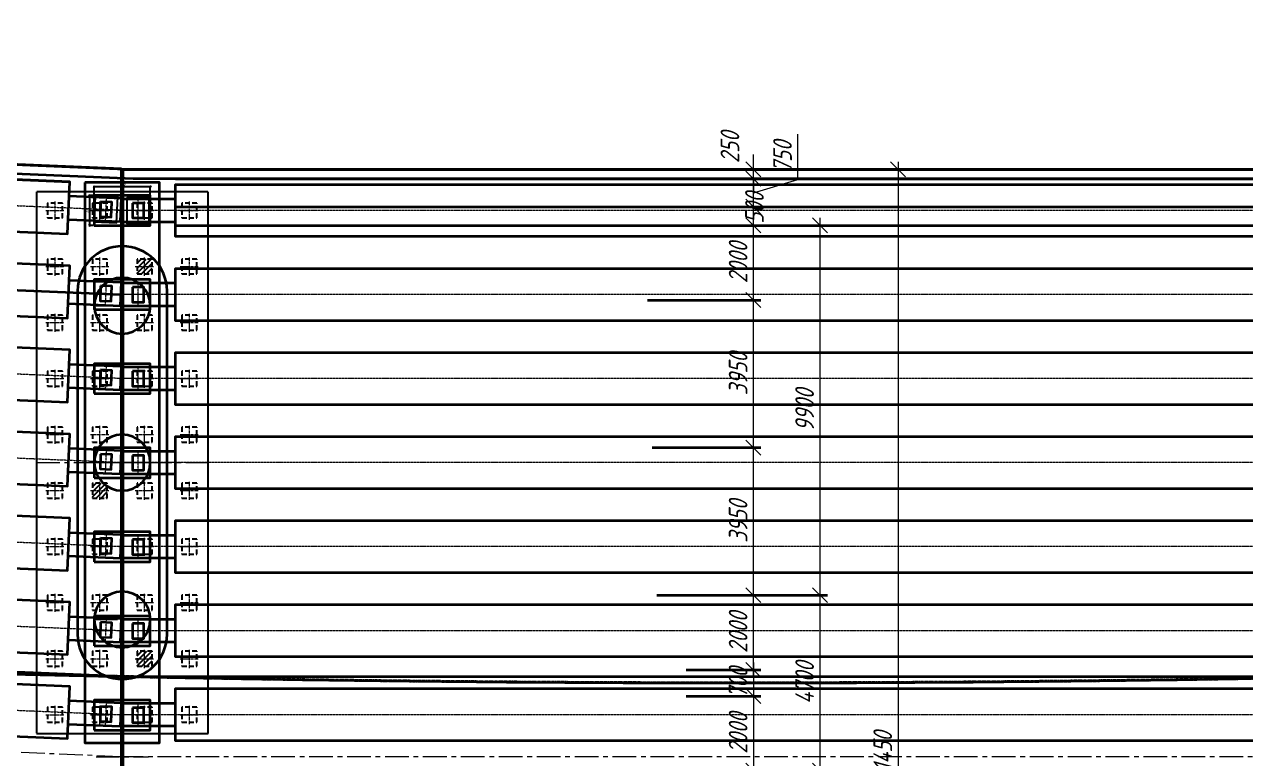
# Model space of a CAD drawing. Header units: millimetres. Extents: x 265754 to 14267433, y -6145605 to 2433772.
# Drawn here: x 6833926 to 6866641, y -472330 to -452674 of the extents above; entities that cross this region are included whole.
import ezdxf
from ezdxf import colors
from ezdxf.entities.mleader import LeaderData, LeaderLine
from ezdxf.math import Vec2, Vec3

# ---------------------------------------------------------------- set-up
doc = ezdxf.new("R2010")
doc.units = ezdxf.units.MM
for name, pattern in [('CENTER', [50.8, 31.75, -6.35, 6.35, -6.35]), ('невидимая', [9.525, 6.35, -3.175]), ('осевая', [2, 1.25, -0.25, 0.25, -0.25])]:
    doc.linetypes.add(name, pattern=pattern)
for name, color, linetype, lineweight in [('1-Бетон', 106, 'Continuous', 35), ('1-Оси', 1, 'CENTER', 20), ('ИС_Выноски', 3, 'Continuous', 18), ('ИС_Ось', 3, 'осевая', 18), ('ИС_Размер', 3, 'Continuous', 18)]:
    doc.layers.add(name, color=color, linetype=linetype, lineweight=lineweight)
doc.layers.add('_Defpoints', color=8, linetype='Continuous', plot=False)
doc.layers.add('ИС_Невидимая', color=4, linetype='невидимая')
doc.layers.add('Штриховая', color=7, linetype='Continuous')
doc.styles.add('0', font='isocpeur.ttf', dxfattribs={"width": 0.8, "oblique": 15})
doc.styles.add('ISOCPEUR', font='isocpeur.ttf', dxfattribs={"width": 0.8, "oblique": 15, "height": 2.5})
doc.dimstyles.new('М200', dxfattribs={"dimscale": 200, "dimtxt": 2.5, "dimasz": 2, "dimexe": 1, "dimexo": 1, "dimgap": 0.8, "dimtad": 1, "dimdec": 0, "dimzin": 0, "dimdsep": 46, "dimtxsty": '0', "dimblk": 'OBLIQUE', "dimcen": 0.09, "dimdle": 1, "dimclrd": 256, "dimclre": 256, "dimclrt": 256, "dimadec": 4, "dimazin": 0, "dimtfac": 1, "dimtdec": 0, "dimtmove": 1, "dimatfit": 2, "dimfxl": 1, "dimtolj": 1, "dimtzin": 0, "dimlwd": -1, "dimarcsym": 0})
doc.dimstyles.new('М25', dxfattribs={"dimscale": 25, "dimtxt": 2.5, "dimasz": 2, "dimexe": 1, "dimexo": 1, "dimgap": 1, "dimtad": 1, "dimdec": 0, "dimtxsty": '0', "dimblk1": 'OBLIQUE', "dimblk2": 'OBLIQUE', "dimsah": 1, "dimcen": 2.5, "dimdle": 1, "dimclrd": 256, "dimclre": 256, "dimclrt": 256, "dimaunit": 1, "dimadec": 0, "dimazin": 0, "dimtfac": 0.75, "dimtdec": 0, "dimtmove": 1, "dimatfit": 2, "dimldrblk": 'OBLIQUE', "dimfxl": 1, "dimtolj": 1, "dimtzin": 0, "dimlwd": -1, "dimlwe": -1, "dimarcsym": 0})
doc.dimstyles.new('М400нов', dxfattribs={"dimscale": 400, "dimtxt": 2.5, "dimasz": 2, "dimexe": 1, "dimexo": 1, "dimgap": 0.8, "dimtad": 1, "dimdec": 0, "dimzin": 0, "dimdsep": 46, "dimtxsty": '0', "dimblk": 'OBLIQUE', "dimcen": 0.09, "dimdle": 1, "dimclrd": 256, "dimclre": 256, "dimclrt": 256, "dimadec": 4, "dimazin": 0, "dimtfac": 1, "dimtdec": 0, "dimtmove": 1, "dimatfit": 2, "dimfxl": 1, "dimtolj": 1, "dimtzin": 0, "dimlwd": -1, "dimarcsym": 0})

# ---------------------------------------------------------------- blocks, each defined once
blk = doc.blocks.new('_None')
blk = doc.blocks.new('*D292')
at = {"layer": '1-Бетон', "transparency": 16777216}
blk.add_line((6933750, -658489), (6934314, -664008), dxfattribs=at)
blk.add_solid([(6934447, -663994), (6934182, -664022), (6934396, -664804)], dxfattribs=at)
at = {"layer": 'Defpoints', "color": 0, "transparency": 16777216}
for p in [(6853074, 131052), (6934396, -664804)]:
    blk.add_point(p, dxfattribs=at)
at = {"layer": '1-Бетон', "transparency": 16777216, "insert": (6934808, -660767), "char_height": 1000, "attachment_point": 5, "rotation": 275.8344, "style": '0'}
blk.add_mtext('\\A1;R800000', dxfattribs=at)
blk = doc.blocks.new('б33 план')
at = {"layer": '1-Бетон'}
blk.add_lwpolyline([(1400, 700), (31600, 700), (31600, -700), (1400, -700)], close=True, dxfattribs=at)
blk.add_lwpolyline([(31600, 310), (33000, 310), (33000, -310), (31600, -310)], dxfattribs=at)
at = {"layer": 'ИС_Ось', "color": 3, "ltscale": 20}
for points in [[(0, 0), (33000, 0)], [(32600, 310), (32600, -310)]]:
    blk.add_lwpolyline(points, dxfattribs=at)
blk = doc.blocks.new('*U1856')
blk.add_blockref('б33 план', (-16500, 0))
blk = doc.blocks.new('*U1857')
at = {"layer": '_Defpoints', "color": 0, "linetype": 'ByBlock', "lineweight": -2, "transparency": 16777216}
for p in [(0, 13500), (0, 11250), (0, 9000), (0, 6750), (0, 4500), (0, 2250), (0, 0)]:
    blk.add_blockref('*U1856', p, dxfattribs=at)
blk = doc.blocks.new('_OBLIQUE')
at = {"color": 0, "linetype": 'ByBlock', "lineweight": -2}
blk.add_line((0.5, 0.5), (-0.5, -0.5), dxfattribs=at)
blk = doc.blocks.new('*D162')
at = {"layer": 'Defpoints', "color": 0, "linetype": 'Continuous', "transparency": 16777216}
for p in [(6486585, -666598), (6486826, -671298), (6491153, -671298)]:
    blk.add_point(p, dxfattribs=at)
at = {"layer": 'ИС_Размер', "transparency": 16777216}
blk.add_line((6491153, -666398), (6491153, -671498), dxfattribs=at)
at = {"layer": 'ИС_Размер', "lineweight": -2, "transparency": 16777216}
for p, q in [((6486785, -666598), (6491353, -666598)), ((6487026, -671298), (6491353, -671298))]:
    blk.add_line(p, q, dxfattribs=at)
at = {"layer": 'ИС_Размер', "linetype": 'Continuous', "transparency": 16777216, "xscale": 400, "yscale": 400, "zscale": 400}
for p, rotation in [((6491153, -666598), 90), ((6491153, -671298), 270)]:
    blk.add_blockref('_OBLIQUE', p, dxfattribs=dict(at, rotation=rotation))
at = {"layer": 'ИС_Размер', "linetype": 'Continuous', "transparency": 16777216, "insert": (6490743, -668948), "char_height": 500, "attachment_point": 5, "rotation": 90, "style": '0'}
blk.add_mtext('\\A1;4700', dxfattribs=at)
blk = doc.blocks.new('*D163')
at = {"layer": 'Defpoints', "color": 0, "transparency": 16777216}
for p in [(6487369, -669298), (6486826, -671298), (6489371, -671298)]:
    blk.add_point(p, dxfattribs=at)
at = {"layer": 'ИС_Размер', "lineweight": -2, "transparency": 16777216}
for p, q in [((6487569, -669298), (6489571, -669298)), ((6487026, -671298), (6489571, -671298))]:
    blk.add_line(p, q, dxfattribs=at)
at = {"layer": 'ИС_Размер', "transparency": 16777216}
blk.add_line((6489371, -669098), (6489371, -671498), dxfattribs=at)
at = {"layer": 'ИС_Размер', "transparency": 16777216, "xscale": 400, "yscale": 400, "zscale": 400}
for p, rotation in [((6489371, -669298), 90), ((6489371, -671298), 270)]:
    blk.add_blockref('_OBLIQUE', p, dxfattribs=dict(at, rotation=rotation))
at = {"layer": 'ИС_Размер', "transparency": 16777216, "insert": (6488961, -670298), "char_height": 500, "attachment_point": 5, "rotation": 90, "style": '0'}
blk.add_mtext('\\A1;2000', dxfattribs=at)
blk = doc.blocks.new('*D170')
at = {"layer": 'Defpoints', "color": 0, "linetype": 'Continuous', "transparency": 16777216}
for p in [(6487318, -655198), (6487217, -686648), (6493246, -686648)]:
    blk.add_point(p, dxfattribs=at)
at = {"layer": 'ИС_Размер', "lineweight": -2, "transparency": 16777216}
for p, q in [((6487518, -655198), (6493446, -655198)), ((6487417, -686648), (6493446, -686648))]:
    blk.add_line(p, q, dxfattribs=at)
at = {"layer": 'ИС_Размер', "transparency": 16777216}
blk.add_line((6493246, -654998), (6493246, -686848), dxfattribs=at)
at = {"layer": 'ИС_Размер', "linetype": 'Continuous', "transparency": 16777216, "xscale": 400, "yscale": 400, "zscale": 400}
for p, rotation in [((6493246, -655198), 90), ((6493246, -686648), 270)]:
    blk.add_blockref('_OBLIQUE', p, dxfattribs=dict(at, rotation=rotation))
at = {"layer": 'ИС_Размер', "linetype": 'Continuous', "transparency": 16777216, "insert": (6492836, -670923), "char_height": 500, "attachment_point": 5, "rotation": 90, "style": '0'}
blk.add_mtext('\\A1;31450', dxfattribs=at)
blk = doc.blocks.new('*D172')
at = {"layer": 'Defpoints', "color": 0, "transparency": 16777216}
for p in [(6487372, -668598), (6487369, -669298), (6489371, -669298)]:
    blk.add_point(p, dxfattribs=at)
at = {"layer": 'ИС_Размер', "lineweight": -2, "transparency": 16777216}
for p, q in [((6487572, -668598), (6489571, -668598)), ((6487569, -669298), (6489571, -669298))]:
    blk.add_line(p, q, dxfattribs=at)
at = {"layer": 'ИС_Размер', "transparency": 16777216}
blk.add_line((6489371, -668398), (6489371, -669498), dxfattribs=at)
at = {"layer": 'ИС_Размер', "transparency": 16777216, "xscale": 400, "yscale": 400, "zscale": 400}
for p, rotation in [((6489371, -668598), 90), ((6489371, -669298), 270)]:
    blk.add_blockref('_OBLIQUE', p, dxfattribs=dict(at, rotation=rotation))
at = {"layer": 'ИС_Размер', "transparency": 16777216, "insert": (6488961, -668948), "char_height": 500, "attachment_point": 5, "rotation": 90, "style": '0'}
blk.add_mtext('\\A1;700', dxfattribs=at)
blk = doc.blocks.new('*D173')
at = {"layer": 'Defpoints', "color": 0, "transparency": 16777216}
for p in [(6486585, -666598), (6489371, -666598), (6487372, -668598)]:
    blk.add_point(p, dxfattribs=at)
at = {"layer": 'ИС_Размер', "transparency": 16777216}
blk.add_line((6489371, -668798), (6489371, -666398), dxfattribs=at)
at = {"layer": 'ИС_Размер', "lineweight": -2, "transparency": 16777216}
for p, q in [((6486785, -666598), (6489571, -666598)), ((6487572, -668598), (6489571, -668598))]:
    blk.add_line(p, q, dxfattribs=at)
at = {"layer": 'ИС_Размер', "transparency": 16777216, "xscale": 400, "yscale": 400, "zscale": 400}
for p, rotation in [((6489371, -666598), 90), ((6489371, -668598), 270)]:
    blk.add_blockref('_OBLIQUE', p, dxfattribs=dict(at, rotation=rotation))
at = {"layer": 'ИС_Размер', "transparency": 16777216, "insert": (6488961, -667598), "char_height": 500, "attachment_point": 5, "rotation": 90, "style": '0'}
blk.add_mtext('\\A1;2000', dxfattribs=at)
blk = doc.blocks.new('*D174')
at = {"layer": 'Defpoints', "color": 0, "linetype": 'Continuous', "transparency": 16777216}
for p in [(6486458, -662648), (6489371, -662648), (6486585, -666598)]:
    blk.add_point(p, dxfattribs=at)
at = {"layer": 'ИС_Размер', "transparency": 16777216}
blk.add_line((6489371, -666798), (6489371, -662448), dxfattribs=at)
at = {"layer": 'ИС_Размер', "lineweight": -2, "transparency": 16777216}
for p, q in [((6486658, -662648), (6489571, -662648)), ((6486785, -666598), (6489571, -666598))]:
    blk.add_line(p, q, dxfattribs=at)
at = {"layer": 'ИС_Размер', "linetype": 'Continuous', "transparency": 16777216, "xscale": 400, "yscale": 400, "zscale": 400}
for p, rotation in [((6489371, -662648), 90), ((6489371, -666598), 270)]:
    blk.add_blockref('_OBLIQUE', p, dxfattribs=dict(at, rotation=rotation))
at = {"layer": 'ИС_Размер', "linetype": 'Continuous', "transparency": 16777216, "insert": (6488961, -664623), "char_height": 500, "attachment_point": 5, "rotation": 90, "style": '0'}
blk.add_mtext('\\A1;3950', dxfattribs=at)
blk = doc.blocks.new('*D175')
at = {"layer": 'Defpoints', "color": 0, "linetype": 'Continuous', "transparency": 16777216}
for p in [(6486337, -658698), (6489371, -658698), (6486458, -662648)]:
    blk.add_point(p, dxfattribs=at)
at = {"layer": 'ИС_Размер', "transparency": 16777216}
blk.add_line((6489371, -662848), (6489371, -658498), dxfattribs=at)
at = {"layer": 'ИС_Размер', "lineweight": -2, "transparency": 16777216}
for p, q in [((6486537, -658698), (6489571, -658698)), ((6486658, -662648), (6489571, -662648))]:
    blk.add_line(p, q, dxfattribs=at)
at = {"layer": 'ИС_Размер', "linetype": 'Continuous', "transparency": 16777216, "xscale": 400, "yscale": 400, "zscale": 400}
for p, rotation in [((6489371, -658698), 90), ((6489371, -662648), 270)]:
    blk.add_blockref('_OBLIQUE', p, dxfattribs=dict(at, rotation=rotation))
at = {"layer": 'ИС_Размер', "linetype": 'Continuous', "transparency": 16777216, "insert": (6488961, -660673), "char_height": 500, "attachment_point": 5, "rotation": 90, "style": '0'}
blk.add_mtext('\\A1;3950', dxfattribs=at)
blk = doc.blocks.new('*D176')
at = {"layer": 'Defpoints', "color": 0, "linetype": 'Continuous', "transparency": 16777216}
for p in [(6486892, -656698), (6489371, -656698), (6486337, -658698)]:
    blk.add_point(p, dxfattribs=at)
at = {"layer": 'ИС_Размер', "transparency": 16777216}
blk.add_line((6489371, -658898), (6489371, -656498), dxfattribs=at)
at = {"layer": 'ИС_Размер', "lineweight": -2, "transparency": 16777216}
for p, q in [((6487092, -656698), (6489571, -656698)), ((6486537, -658698), (6489571, -658698))]:
    blk.add_line(p, q, dxfattribs=at)
at = {"layer": 'ИС_Размер', "linetype": 'Continuous', "transparency": 16777216, "xscale": 400, "yscale": 400, "zscale": 400}
for p, rotation in [((6489371, -656698), 90), ((6489371, -658698), 270)]:
    blk.add_blockref('_OBLIQUE', p, dxfattribs=dict(at, rotation=rotation))
at = {"layer": 'ИС_Размер', "linetype": 'Continuous', "transparency": 16777216, "insert": (6488961, -657698), "char_height": 500, "attachment_point": 5, "rotation": 90, "style": '0'}
blk.add_mtext('\\A1;2000', dxfattribs=at)
blk = doc.blocks.new('*D177')
at = {"layer": 'Defpoints', "color": 0, "transparency": 16777216}
for p in [(6487318, -655198), (6489371, -655198), (6487318, -655448)]:
    blk.add_point(p, dxfattribs=at)
at = {"layer": 'ИС_Размер', "transparency": 16777216}
for p, q in [((6489371, -655198), (6489371, -654798)), ((6489371, -655448), (6489371, -655198)), ((6489371, -655448), (6489371, -655848))]:
    blk.add_line(p, q, dxfattribs=at)
at = {"layer": 'ИС_Размер', "lineweight": -2, "transparency": 16777216}
for p, q in [((6487518, -655198), (6489571, -655198)), ((6487518, -655448), (6489571, -655448))]:
    blk.add_line(p, q, dxfattribs=at)
at = {"layer": 'ИС_Размер', "transparency": 16777216, "xscale": 400, "yscale": 400, "zscale": 400}
for p, rotation in [((6489371, -655198), 270), ((6489371, -655448), 90)]:
    blk.add_blockref('_OBLIQUE', p, dxfattribs=dict(at, rotation=rotation))
at = {"layer": 'ИС_Размер', "transparency": 16777216, "insert": (6488742, -654611), "char_height": 500, "attachment_point": 5, "rotation": 90, "style": '0'}
blk.add_mtext('\\A1;250', dxfattribs=at)
blk = doc.blocks.new('*D178')
at = {"layer": 'Defpoints', "color": 0, "transparency": 16777216}
for p in [(6487261, -656198), (6489371, -656198), (6486892, -656698)]:
    blk.add_point(p, dxfattribs=at)
at = {"layer": 'ИС_Размер', "lineweight": -2, "transparency": 16777216}
for p, q in [((6487461, -656198), (6489571, -656198)), ((6487092, -656698), (6489571, -656698))]:
    blk.add_line(p, q, dxfattribs=at)
at = {"layer": 'ИС_Размер', "transparency": 16777216}
blk.add_line((6489371, -656898), (6489371, -655998), dxfattribs=at)
at = {"layer": 'ИС_Размер', "transparency": 16777216, "xscale": 400, "yscale": 400, "zscale": 400}
for p, rotation in [((6489371, -656198), 90), ((6489371, -656698), 270)]:
    blk.add_blockref('_OBLIQUE', p, dxfattribs=dict(at, rotation=rotation))
at = {"layer": 'ИС_Размер', "transparency": 16777216, "insert": (6489399, -656235), "char_height": 500, "attachment_point": 5, "rotation": 90, "style": '0'}
blk.add_mtext('\\A1;500', dxfattribs=at)
blk = doc.blocks.new('*D179')
at = {"layer": 'Defpoints', "color": 0, "transparency": 16777216}
for p in [(6487318, -655448), (6489371, -655448), (6487261, -656198)]:
    blk.add_point(p, dxfattribs=at)
at = {"layer": 'ИС_Размер', "transparency": 16777216}
for p, q in [((6490561, -655466), (6490561, -654252)), ((6489371, -656398), (6489371, -655248)), ((6489371, -655823), (6490561, -655466))]:
    blk.add_line(p, q, dxfattribs=at)
at = {"layer": 'ИС_Размер', "lineweight": -2, "transparency": 16777216}
for p, q in [((6487518, -655448), (6489571, -655448)), ((6487461, -656198), (6489571, -656198))]:
    blk.add_line(p, q, dxfattribs=at)
at = {"layer": 'ИС_Размер', "transparency": 16777216, "xscale": 400, "yscale": 400, "zscale": 400}
for p, rotation in [((6489371, -655448), 90), ((6489371, -656198), 270)]:
    blk.add_blockref('_OBLIQUE', p, dxfattribs=dict(at, rotation=rotation))
at = {"layer": 'ИС_Размер', "transparency": 16777216, "insert": (6490151, -654859), "char_height": 500, "attachment_point": 5, "rotation": 90, "style": '0'}
blk.add_mtext('\\A1;750', dxfattribs=at)
blk = doc.blocks.new('*D180')
at = {"layer": 'Defpoints', "color": 0, "linetype": 'Continuous', "transparency": 16777216}
for p in [(6486892, -656698), (6486585, -666598), (6491153, -666598)]:
    blk.add_point(p, dxfattribs=at)
at = {"layer": 'ИС_Размер', "transparency": 16777216}
blk.add_line((6491153, -656498), (6491153, -666798), dxfattribs=at)
at = {"layer": 'ИС_Размер', "lineweight": -2, "transparency": 16777216}
for p, q in [((6487092, -656698), (6491353, -656698)), ((6486785, -666598), (6491353, -666598))]:
    blk.add_line(p, q, dxfattribs=at)
at = {"layer": 'ИС_Размер', "linetype": 'Continuous', "transparency": 16777216, "xscale": 400, "yscale": 400, "zscale": 400}
for p, rotation in [((6491153, -656698), 90), ((6491153, -666598), 270)]:
    blk.add_blockref('_OBLIQUE', p, dxfattribs=dict(at, rotation=rotation))
at = {"layer": 'ИС_Размер', "linetype": 'Continuous', "transparency": 16777216, "insert": (6490743, -661648), "char_height": 500, "attachment_point": 5, "rotation": 90, "style": '0'}
blk.add_mtext('\\A1;9900', dxfattribs=at)
blk = doc.blocks.new('*U1862')
at = {"rotation": 182.4098864728825}
blk.add_blockref('б33 план', (16485, 694), dxfattribs=at)
blk = doc.blocks.new('*U1863')
at = {"layer": '_Defpoints', "color": 0, "linetype": 'ByBlock', "lineweight": -2, "transparency": 16777216}
for p in [(0, 0), (0, -2252), (0, -4504), (0, -6756), (0, -9008), (0, -11260), (0, -13512)]:
    blk.add_blockref('*U1862', p, dxfattribs=at)
blk = doc.blocks.new('*U1375')
at = {"layer": 'ИС_Ось', "ltscale": 500}
blk.add_lwpolyline([(0, 500), (0, -1000)], dxfattribs=at)
blk = doc.blocks.new('*U1376')
at = {"color": 0, "linetype": 'ByBlock', "lineweight": -2, "transparency": 16777216}
for p in [(0, 0), (4200, 0), (8400, 0)]:
    blk.add_blockref('*U1375', p, dxfattribs=at)
blk = doc.blocks.new('*U1381')
at = {"layer": '1-Бетон'}
blk.add_circle((0, 0), 750, dxfattribs=at)
blk = doc.blocks.new('*U1382')
at = {"layer": '1-Бетон', "color": 0, "linetype": 'ByBlock', "lineweight": -2, "transparency": 16777216}
for p in [(0, 0), (4200, 0), (8400, 0)]:
    blk.add_blockref('*U1381', p, dxfattribs=at)
blk = doc.blocks.new('*U1379')
at = {"layer": 'ИС_Ось', "ltscale": 500}
blk.add_line((0, -725), (0, 725), dxfattribs=at)
blk = doc.blocks.new('*U1380')
at = {"layer": '1-Бетон', "color": 0, "linetype": 'ByBlock', "lineweight": -2, "transparency": 16777216}
for p in [(0, 0), (2250, 0), (4500, 0), (6750, 0), (9000, 0), (11250, 0), (13500, 0)]:
    blk.add_blockref('*U1379', p, dxfattribs=at)
blk = doc.blocks.new('*D1869')
at = {"layer": '_Defpoints', "color": 2, "transparency": 16777216}
for p, q in [((6835772, -457017), (6837322, -457017)), ((6835797, -457231), (6835797, -456992)), ((6837297, -457231), (6837297, -456992))]:
    blk.add_line(p, q, dxfattribs=at)
at = {"layer": 'Defpoints', "color": 0, "transparency": 16777216}
for p in [(6837297, -457017), (6835797, -457256), (6837297, -457256)]:
    blk.add_point(p, dxfattribs=at)
at = {"layer": '_Defpoints', "color": 2, "transparency": 16777216, "xscale": 50, "yscale": 50, "zscale": 50, "rotation": 180}
blk.add_blockref('_OBLIQUE', (6835797, -457017), dxfattribs=at)
at = {"layer": '_Defpoints', "color": 2, "transparency": 16777216, "xscale": 50, "yscale": 50, "zscale": 50}
blk.add_blockref('_OBLIQUE', (6837297, -457017), dxfattribs=at)
at = {"layer": '_Defpoints', "color": 2, "transparency": 16777216, "insert": (6836547, -456961), "char_height": 62.5, "attachment_point": 5, "style": '0'}
blk.add_mtext('\\A1;1500', dxfattribs=at)
blk = doc.blocks.new('*D1868')
at = {"layer": '_Defpoints', "color": 2, "transparency": 16777216}
for p, q in [((6835772, -457256), (6835648, -457256)), ((6835673, -457231), (6835673, -458081)), ((6835772, -458056), (6835648, -458056))]:
    blk.add_line(p, q, dxfattribs=at)
at = {"layer": 'Defpoints', "color": 0, "transparency": 16777216}
for p in [(6835797, -457256), (6835673, -458056), (6835797, -458056)]:
    blk.add_point(p, dxfattribs=at)
at = {"layer": '_Defpoints', "color": 2, "transparency": 16777216, "xscale": 50, "yscale": 50, "zscale": 50}
for p, rotation in [((6835673, -457256), 90), ((6835673, -458056), 270)]:
    blk.add_blockref('_OBLIQUE', p, dxfattribs=dict(at, rotation=rotation))
at = {"layer": '_Defpoints', "color": 2, "transparency": 16777216, "insert": (6835617, -457656), "char_height": 62.5, "attachment_point": 5, "rotation": 90, "style": '0'}
blk.add_mtext('\\A1;800', dxfattribs=at)
blk = doc.blocks.new('*U2132')
at = {"layer": 'ИС_Невидимая', "ltscale": 20}
blk.add_lwpolyline([(-200, -200), (200, -200), (200, 200), (-200, 200), (-200, -200)], dxfattribs=at)
at = {"layer": 'ИС_Ось', "ltscale": 50}
for points in [[(-250, 0), (250, 0)], [(0, -250), (0, 250)]]:
    blk.add_lwpolyline(points, dxfattribs=at)
blk = doc.blocks.new('*U2133')
at = {"color": 0, "linetype": 'ByBlock', "lineweight": -2, "transparency": 16777216}
for p in [(0, 0), (1200, 0), (2400, 0), (3600, 0), (0, -1500), (1200, -1500), (2400, -1500), (3600, -1500), (0, -3000), (1200, -3000), (2400, -3000), (3600, -3000), (0, -4500), (1200, -4500), (2400, -4500), (3600, -4500), (0, -6000), (1200, -6000), (2400, -6000), (3600, -6000), (0, -7500), (1200, -7500), (2400, -7500), (3600, -7500), (0, -9000), (1200, -9000), (2400, -9000), (3600, -9000), (0, -10500), (1200, -10500), (2400, -10500), (3600, -10500), (0, -12000), (1200, -12000), (2400, -12000), (3600, -12000), (0, -13500), (1200, -13500), (2400, -13500), (3600, -13500)]:
    blk.add_blockref('*U2132', p, dxfattribs=at)
blk = doc.blocks.new('мост план кальмиус')
at = {"layer": 'ИС_Выноски'}
ml = blk.add_multileader_mtext('Standard', dxfattribs=at)
ml.set_content('Ось опоры ОП3 \\PПК 70+38,14', color=256, style='ISOCPEUR')
ml.set_leader_properties(color=256, linetype='ByLayer')
ml.set_arrow_properties(name='NONE')
ml.build(insert=Vec2(0, 0))
ml.multileader.update_dxf_attribs({"text_left_attachment_type": 6, "text_right_attachment_type": 6, "dogleg_length": 0.36, "arrow_head_size": 600, "scale": 200})
ctx = ml.context
ctx.base_point, ctx.scale, ctx.char_height, ctx.arrow_head_size, ctx.landing_gap_size, ctx.plane_origin, ctx.plane_x_axis, ctx.plane_y_axis = Vec3(-16526.7, -29664.4), 200, 1200, 600, 125, Vec3(-9531, -10788.8), Vec3(0, 1), Vec3(-1, 0)
ctx.left_attachment, ctx.right_attachment, ctx.text_align_type = 6, 6, 1
notes = []
notes.append((ctx, [(1, (1, 1, 0), (-16526.7, -19970.3), (0, -1), 161, [(1, [(-16526.7, -17624.6)], 0, [])])]))
ctx.mtext.insert, ctx.mtext.text_direction, ctx.mtext.rotation, ctx.mtext.width, ctx.mtext.alignment, ctx.mtext.flow_direction = Vec3(-17966.7, -24897.9), Vec3(0, 1), 1.5707963, 11378.466, 2, 5
for ctx, leaders in notes:
    for number, flags, end, landing, length, lines in leaders:
        leader = LeaderData()
        leader.index, (leader.has_last_leader_line, leader.has_dogleg_vector, leader.attachment_direction) = number, flags
        leader.last_leader_point, leader.dogleg_vector, leader.dogleg_length = Vec3(end), Vec3(landing), length
        for number, points, colour, breaks in lines:
            line = LeaderLine()
            line.index, line.vertices, line.color, line.breaks = number, Vec3.list(points), colors.encode_raw_color(colour), breaks
            leader.lines.append(line)
        ctx.leaders.append(leader)
blk = doc.blocks.new('размеры')
at = {"layer": 'ИС_Размер'}
for base, p1, p2, angle, picture, middle in [((0, 13750), (-2053.6, 13500), (-2053.5, 13750), 270, '*D177', (-219.6, 14337.4)), ((0, 12750), (-2479.4, 12250.4), (-2109.9, 12750), 90, '*D178', (437.3, 12712.7)), ((0, -350), (-1999.3, 350), (-2002.8, -350), 270, '*D172', (0, 0))]:
    dim = blk.add_linear_dim(base=base, p1=p1, p2=p2, angle=angle, dimstyle='М200', dxfattribs=at)
    dim.commit()
    dim.dimension.update_dxf_attribs({"geometry": picture, "text_midpoint": middle, "dimtype": 128, "insert": (-6489371.4, 668947.9)})
for base, p1, p2, angle, picture, middle in [((0, 13500), (-2109.9, 12750), (-2053.6, 13500), 90, '*D179', (780, 13642)), ((0, 2350.4), (-1999.3, 350), (-2786.8, 2350.4), 90, '*D173', (-410, 1350.2)), ((0, -2349.6), (-2002.8, -350), (-2545.8, -2349.6), 270, '*D163', (-410, -1349.8))]:
    dim = blk.add_linear_dim(base=base, p1=p1, p2=p2, angle=angle, dimstyle='М200', dxfattribs=at)
    dim.commit()
    dim.dimension.update_dxf_attribs({"geometry": picture, "text_midpoint": middle, "insert": (-6489371.4, 668947.9)})
at = {"layer": 'ИС_Размер', "linetype": 'Continuous'}
for base, p1, p2, angle, picture, middle in [((3874.4, -17699.7), (-2053.5, 13750), (-2154.5, -17699.7), 270, '*D170', (3464.4, -1974.8)), ((0, 12250.4), (-3034.5, 10250.4), (-2479.4, 12250.4), 90, '*D176', (-410, 11250.4)), ((1781.4, 2350.4), (-2479.4, 12250.4), (-2786.8, 2350.4), 90, '*D180', (1371.4, 7300.4)), ((0, 10250.4), (-2913.5, 6300.4), (-3034.5, 10250.4), 90, '*D175', (-410, 8275.4)), ((0, 6300.4), (-2786.8, 2350.4), (-2913.5, 6300.4), 90, '*D174', (-410, 4325.4)), ((1781.4, -2349.6), (-2786.8, 2350.4), (-2545.8, -2349.6), 270, '*D162', (1371.4, 0.4))]:
    dim = blk.add_linear_dim(base=base, p1=p1, p2=p2, angle=angle, dimstyle='М200', dxfattribs=at)
    dim.commit()
    dim.dimension.update_dxf_attribs({"geometry": picture, "text_midpoint": middle, "insert": (-6489371.4, 668947.9)})

msp = doc.modelspace()

# ---------------------------------------------------------------- hatches: boundary and pattern name
at = {"layer": 'Штриховая'}
h = msp.add_hatch(dxfattribs=at)
h.set_pattern_fill('ANSI31', color=256, scale=30, angle=-131.8774809)
h.set_pattern_definition([(45.00024, (6768595.5, -520007.66), (-67.35221, 67.35163), [])])
h.paths.add_polyline_path([(6836946.575, -458955.6583), (6837346.575, -458955.66), (6837346.5733, -459355.66), (6836946.5733, -459355.6583)])
h = msp.add_hatch(dxfattribs=at)
h.set_pattern_fill('ANSI31', color=256, scale=30, angle=-131.8774809)
h.set_pattern_definition([(45.00024, (6767395.5, -514007.66), (-67.35221, 67.35163), [])])
h.paths.add_polyline_path([(6835746.575, -464955.6583), (6836146.575, -464955.66), (6836146.5733, -465355.66), (6835746.5733, -465355.6583)])
h = msp.add_hatch(dxfattribs=at)
h.set_pattern_fill('ANSI31', color=256, scale=30, angle=-131.8774809)
h.set_pattern_definition([(45.00024, (6768595.5, -509507.66), (-67.35221, 67.35163), [])])
h.paths.add_polyline_path([(6836946.575, -469455.6583), (6837346.575, -469455.66), (6837346.5733, -469855.66), (6836946.5733, -469855.6583)])

# ---------------------------------------------------------------- linework, layer by layer
at = {"layer": '1-Бетон'}
for points in [[(6779525.5592, -453053.8968), (6804390.0413, -455189.9414), (6836841.2633, -456555.66), (6869303.2375, -456555.66), (6901754.4595, -455189.9414), (6926618.9416, -453053.8968)], [(6868172.6887, -456805.66), (6836836.0049, -456805.66), (6804374.0786, -455439.4909), (6779525.5592, -453304.8176)], [(6837971.8121, -456805.66), (6869308.4959, -456805.66), (6901770.4221, -455439.4909), (6926618.9416, -453304.8176)], [(6804966.611, -455614.5606), (6835140.411, -456884.4332)]]:
    msp.add_lwpolyline(points, dxfattribs=at)
at = {"layer": '1-Бетон', "color": 4}
for points in [[(6837971.8121, -457555.66), (6869324.2708, -457555.66), (6901818.31, -456188.1395), (6926618.9416, -454057.5801)], [(6837971.8121, -458055.66), (6869334.7875, -458055.66), (6901850.2353, -456687.2385), (6926618.9416, -454559.4217)], [(6836522.2504, -456542.2342), (6803551.425, -455167.3342), (6803551.425, -486632.5955), (6836177.1966, -488005.66), (6836522.2504, -488004.8387), (6836522.2504, -456542.2342)], [(6836572.2504, -456554.8387), (6869572.2504, -456554.8387), (6869572.2504, -488004.8387), (6836572.2504, -488004.8387), (6836572.2504, -456554.8387)], [(6869572.2504, -456554.8387), (6836572.2504, -456554.8387)], [(6803393.0175, -458513.6593), (6836509.1209, -459907.374)], [(6836522.2504, -470133.704), (6803550.4091, -468770.7352)], [(6836573.0954, -470134.6447), (6869571.34, -470134.7557)]]:
    msp.add_lwpolyline(points, dxfattribs=at)
at = {"layer": '1-Бетон', "color": 3}
msp.add_lwpolyline([(6835546.1624, -456906.0156), (6835546.1624, -471906.0156), (6837546.2285, -471906.0156), (6837546.2285, -456906.0156)], close=True, dxfattribs=at)
at = {"layer": '1-Бетон', "color": 5}
for points in [[(6835796.8121, -458055.66), (6837296.8121, -458055.66), (6837296.8121, -457255.66), (6835796.8121, -457255.66), (6835796.8121, -458055.66)], [(6835968.126, -457419.7104), (6835951.3068, -457819.3567), (6836251.0414, -457831.9711), (6836267.8607, -457432.3249), (6835968.126, -457419.7104)], [(6836821.8121, -457455.66), (6836821.8121, -457855.66), (6837121.8121, -457855.66), (6837121.8121, -457455.66), (6836821.8121, -457455.66)], [(6835796.8121, -460307.66), (6837296.8121, -460307.66), (6837296.8121, -459507.66), (6835796.8121, -459507.66), (6835796.8121, -460307.66)], [(6835968.126, -459671.7104), (6835951.3068, -460071.3567), (6836251.0414, -460083.9711), (6836267.8607, -459684.3249), (6835968.126, -459671.7104)], [(6836821.8121, -459707.66), (6836821.8121, -460107.66), (6837121.8121, -460107.66), (6837121.8121, -459707.66), (6836821.8121, -459707.66)], [(6835796.8121, -462559.66), (6837296.8121, -462559.66), (6837296.8121, -461759.66), (6835796.8121, -461759.66), (6835796.8121, -462559.66)], [(6835968.126, -461923.7104), (6835951.3068, -462323.3567), (6836251.0414, -462335.9711), (6836267.8607, -461936.3249), (6835968.126, -461923.7104)], [(6836821.8121, -461959.66), (6836821.8121, -462359.66), (6837121.8121, -462359.66), (6837121.8121, -461959.66), (6836821.8121, -461959.66)], [(6835796.8121, -464811.66), (6837296.8121, -464811.66), (6837296.8121, -464011.66), (6835796.8121, -464011.66), (6835796.8121, -464811.66)], [(6835968.126, -464175.7104), (6835951.3068, -464575.3567), (6836251.0414, -464587.9711), (6836267.8607, -464188.3249), (6835968.126, -464175.7104)], [(6836821.8121, -464211.66), (6836821.8121, -464611.66), (6837121.8121, -464611.66), (6837121.8121, -464211.66), (6836821.8121, -464211.66)], [(6835796.8121, -467063.66), (6837296.8121, -467063.66), (6837296.8121, -466263.66), (6835796.8121, -466263.66), (6835796.8121, -467063.66)], [(6835968.126, -466427.7104), (6835951.3068, -466827.3567), (6836251.0414, -466839.9711), (6836267.8607, -466440.3249), (6835968.126, -466427.7104)], [(6836821.8121, -466463.66), (6836821.8121, -466863.66), (6837121.8121, -466863.66), (6837121.8121, -466463.66), (6836821.8121, -466463.66)], [(6835796.8121, -469315.66), (6837296.8121, -469315.66), (6837296.8121, -468515.66), (6835796.8121, -468515.66), (6835796.8121, -469315.66)], [(6835968.126, -468679.7104), (6835951.3068, -469079.3567), (6836251.0414, -469091.9711), (6836267.8607, -468692.3249), (6835968.126, -468679.7104)], [(6836821.8121, -468715.66), (6836821.8121, -469115.66), (6837121.8121, -469115.66), (6837121.8121, -468715.66), (6836821.8121, -468715.66)], [(6835796.8121, -471567.66), (6837296.8121, -471567.66), (6837296.8121, -470767.66), (6835796.8121, -470767.66), (6835796.8121, -471567.66)], [(6835968.126, -470931.7104), (6835951.3068, -471331.3567), (6836251.0414, -471343.9711), (6836267.8607, -470944.3249), (6835968.126, -470931.7104)], [(6836821.8121, -470967.66), (6836821.8121, -471367.66), (6837121.8121, -471367.66), (6837121.8121, -470967.66), (6836821.8121, -470967.66)]]:
    msp.add_lwpolyline(points, dxfattribs=at)
at = {"layer": '1-Бетон', "elevation": -5778.159}
msp.add_lwpolyline([(6835346.8762, -459806.3493), (6835346.8762, -469006.2855, 0.9958479419), (6837746.8762, -469006.2855), (6837746.8762, -459806.3493, 0.9958479419)], format="xyb", close=True, dxfattribs=at)
at = {"layer": '1-Бетон', "color": 1}
msp.add_arc((6853073.4951, 329696.4885), 800001.3732, 266.0846828162, 273.2466191138, dxfattribs=at)
at = {"layer": '1-Оси', "color": 1, "ltscale": 20}
msp.add_lwpolyline([(6926618.9416, -468835.0921), (6902746.4591, -470885.9165), (6869622.2208, -472280.6612), (6836502.7045, -472279.837), (6803398.0417, -470885.9165), (6779525.5592, -468835.0921)], dxfattribs=at)
at = {"layer": '_Defpoints', "color": 2}
for points in [[(6835824.5659, -457263.5359), (6835795.1322, -457962.9168), (6836394.6016, -457988.1456), (6836424.0352, -457288.7647)], [(6836671.8121, -457305.66), (6836671.8121, -458005.66), (6837271.8121, -458005.66), (6837271.8121, -457305.66)]]:
    msp.add_lwpolyline(points, close=True, dxfattribs=at)
at = {"layer": 'ИС_Невидимая', "ltscale": 0.1}
msp.add_lwpolyline([(6834246.575, -457155.66), (6834246.575, -471655.66), (6838846.575, -471655.66), (6838846.575, -457155.66), (6834246.575, -457155.66)], dxfattribs=at)
at = {"layer": 'ИС_Ось', "color": 1, "ltscale": 500}
msp.add_line((6835846.8121, -472280.66), (6837246.8121, -472280.66), dxfattribs=at)
msp.add_line((6835846.8121, -472280.66), (6837246.8121, -472280.66), dxfattribs=at)
msp.add_line((6835846.8121, -472280.66), (6837246.8121, -472280.66), dxfattribs=at)
msp.add_line((6835846.8121, -472280.66), (6837246.8121, -472280.66), dxfattribs=at)
for points in [[(6836546.575, -472179.5309), (6836546.575, -457155.66)], [(6834246.575, -464406.0156), (6838846.575, -464406.0156)]]:
    msp.add_lwpolyline(points, dxfattribs=at)
at = {"layer": 'ИС_Ось', "color": 1, "lineweight": 40, "ltscale": 2, "true_color": 0xff0000, "flags": 128}
msp.add_lwpolyline([(6778576.4857, -466823.751, 0.0465829445), (6927319.1442, -466852.017, 0.0465829445)], format="xyb", dxfattribs=at)

# ---------------------------------------------------------------- block references
at = {"color": 1}
msp.add_blockref('*U2133', (6834746.575, -457655.66), dxfattribs=at)
at = {"xscale": -1, "rotation": 90}
msp.add_blockref('*U1376', (6836296.8121, -460206.0156), dxfattribs=at)
at = {"layer": '1-Бетон'}
for name, p in [('мост план кальмиус', (6853073.53, -668947.9294)), ('размеры', (6853456.2743, -470304.8853))]:
    msp.add_blockref(name, p, dxfattribs=at)
at = {"layer": '1-Бетон', "xscale": -1, "rotation": 90}
for name, p in [('*U1380', (6836546.8121, -457655.66)), ('*U1382', (6836546.8121, -460206.0156))]:
    msp.add_blockref(name, p, dxfattribs=at)
at = {"layer": '_Defpoints', "xscale": -1}
msp.add_blockref('*U1863', (6820023.8227, -456948.8671), dxfattribs=at)
at = {"layer": '_Defpoints', "rotation": 180}
msp.add_blockref('*U1857', (6853071.8121, -457655.66), dxfattribs=at)

# ---------------------------------------------------------------- dimensions: what is measured, and where the dimension line sits
at = {"layer": '1-Бетон'}
dim = msp.add_radius_dim(center=(6853073.53, 131052.1027), mpoint=(6934395.7587, -664803.8808), dimstyle='М400нов', override={"dimsah": 1}, dxfattribs=at)
dim.commit()
dim.dimension.update_dxf_attribs({"geometry": '*D292', "text_midpoint": (6933991.7931, -660850.4916), "dimtype": 164})
at = {"layer": '_Defpoints', "color": 2}
for base, p2, angle, picture, middle in [((6837296.8121, -457017.1756), (6837296.8121, -457255.66), 0.00002421, '*D1869', (6836546.8121, -456960.9256)), ((6835673.1996, -458055.66), (6835796.8121, -458055.66), 90.00002423, '*D1868', (6835616.9496, -457655.66))]:
    dim = msp.add_linear_dim(base=base, p1=(6835796.8121, -457255.66), p2=p2, angle=angle, dimstyle='М25', override={"dimclrd": 2, "dimclre": 2, "dimclrt": 2}, dxfattribs=at)
    dim.commit()
    dim.dimension.update_dxf_attribs({"geometry": picture, "text_midpoint": middle})

# ---------------------------------------------------------------- leaders
at = {"layer": 'ИС_Выноски'}
ml = msp.add_multileader_mtext('Standard', dxfattribs=at)
ml.set_content('Ось опоры ОП3 \\PПК 70+38,14', color=256, style='ISOCPEUR')
ml.set_leader_properties(color=256, linetype='ByLayer')
ml.set_arrow_properties(name='NONE')
ml.build(insert=Vec2(0, 0))
ml.multileader.update_dxf_attribs({"text_left_attachment_type": 6, "text_right_attachment_type": 6, "dogleg_length": 0.36, "arrow_head_size": 600, "scale": 200})
ctx = ml.context
ctx.base_point, ctx.scale, ctx.char_height, ctx.arrow_head_size, ctx.landing_gap_size, ctx.plane_origin, ctx.plane_x_axis, ctx.plane_y_axis = Vec3(6836546.8121, -499969.3062), 200, 1200, 600, 125, Vec3(6843542.4886, -481093.6925), Vec3(0, 1), Vec3(-1, 0)
ctx.left_attachment, ctx.right_attachment, ctx.text_align_type = 6, 6, 1
notes = []
notes.append((ctx, [(1, (1, 1, 0), (6836546.8121, -490275.1864), (0, -1), 161.0417, [(1, [(6836546.8121, -487929.5309)], 0, [])])]))
ctx.mtext.insert, ctx.mtext.text_direction, ctx.mtext.rotation, ctx.mtext.width, ctx.mtext.alignment, ctx.mtext.flow_direction = Vec3(6835106.8121, -495202.7671), Vec3(0, 1), 1.5707963268, 11378.466284, 2, 5
ml = msp.add_multileader_mtext('Standard', dxfattribs=at)
ml.set_content('Ось опоры ОП3 \\PПК 70+38,14', color=256, style='ISOCPEUR')
ml.set_leader_properties(color=256, linetype='ByLayer')
ml.set_arrow_properties(name='NONE')
ml.build(insert=Vec2(0, 0))
ml.multileader.update_dxf_attribs({"text_left_attachment_type": 6, "text_right_attachment_type": 6, "dogleg_length": 0.36, "arrow_head_size": 600, "scale": 200})
ctx = ml.context
ctx.base_point, ctx.scale, ctx.char_height, ctx.arrow_head_size, ctx.landing_gap_size, ctx.plane_origin, ctx.plane_x_axis, ctx.plane_y_axis = Vec3(6836546.8121, -625793.8358), 200, 1200, 600, 125, Vec3(6843542.4886, -606918.2222), Vec3(0, 1), Vec3(-1, 0)
ctx.left_attachment, ctx.right_attachment, ctx.text_align_type = 6, 6, 1
notes.append((ctx, [(1, (1, 1, 0), (6836546.8121, -616099.7161), (0, -1), 161.0417, [(1, [(6836546.8121, -613754.0606)], 0, [])])]))
ctx.mtext.insert, ctx.mtext.text_direction, ctx.mtext.rotation, ctx.mtext.width, ctx.mtext.alignment, ctx.mtext.flow_direction = Vec3(6835106.8121, -621027.2968), Vec3(0, 1), 1.5707963268, 11378.466284, 2, 5
for ctx, leaders in notes:
    for number, flags, end, landing, length, lines in leaders:
        leader = LeaderData()
        leader.index, (leader.has_last_leader_line, leader.has_dogleg_vector, leader.attachment_direction) = number, flags
        leader.last_leader_point, leader.dogleg_vector, leader.dogleg_length = Vec3(end), Vec3(landing), length
        for number, points, colour, breaks in lines:
            line = LeaderLine()
            line.index, line.vertices, line.color, line.breaks = number, Vec3.list(points), colors.encode_raw_color(colour), breaks
            leader.lines.append(line)
        ctx.leaders.append(leader)

doc.saveas('drawing.dxf')
